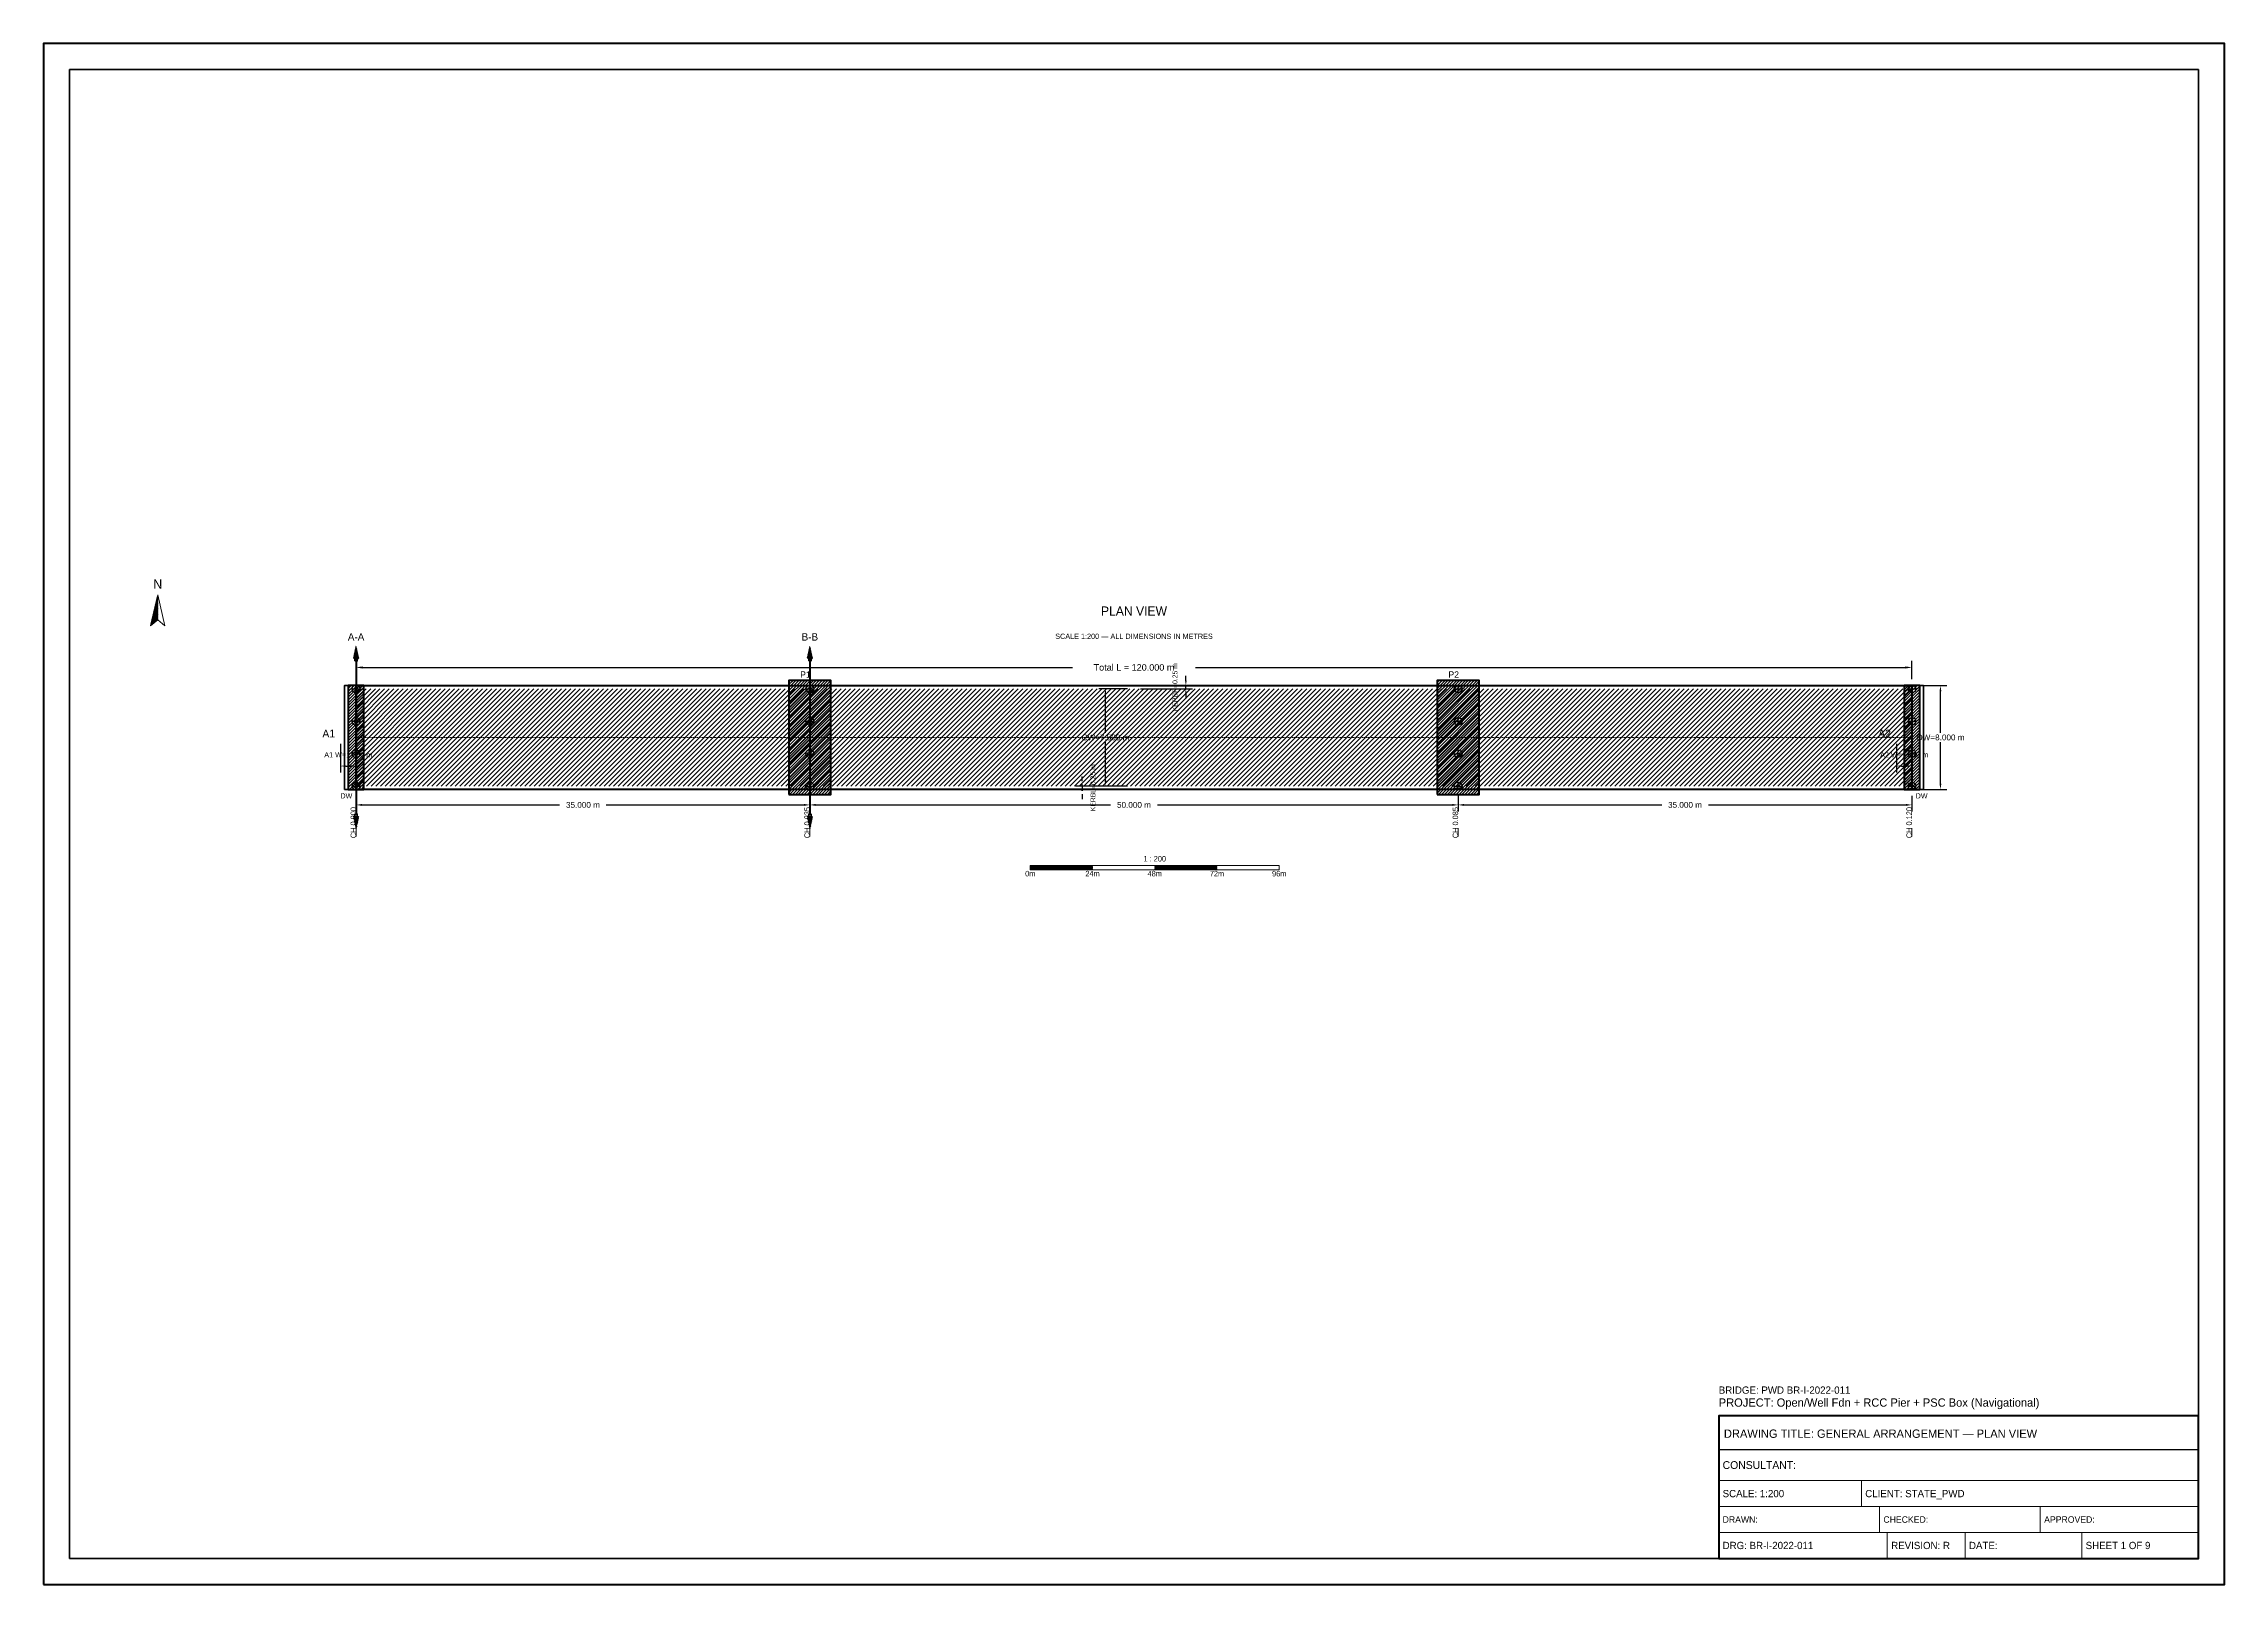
# Model space of a CAD drawing. Header units: metres. Extents: x 0 to 841, y 0 to 594.
import ezdxf
from ezdxf.enums import TextEntityAlignment as Align

# ---------------------------------------------------------------- set-up
doc = ezdxf.new("R2010")
doc.units = ezdxf.units.M
doc.linetypes.add('CENTER', pattern=[1.5, 0.75, -0.25, 0.25, -0.25])
doc.linetypes.add('DASHED', pattern=[0.5, 0.375, -0.125])
for name, color, linetype, lineweight in [('BORDER-INNER', 7, 'Continuous', 35), ('BORDER-OUTER', 7, 'Continuous', 70), ('CIVIL-CHAINAGE', 7, 'Continuous', 18), ('DIM-CHAINAGE', 3, 'Continuous', 18), ('DIM-LINEAR', 3, 'Continuous', 18), ('STRUC-CENTRE', 6, 'CENTER', 18), ('STRUC-HATCHING', 8, 'Continuous', 18), ('STRUC-OUTLINE', 1, 'Continuous', 50), ('STRUC-SECTION', 2, 'Continuous', 35), ('SUB-ABUT', 3, 'Continuous', 35), ('SUB-BEARING', 5, 'Continuous', 25), ('SUB-DIRT-WALL', 3, 'Continuous', 35), ('SUB-PIER', 2, 'Continuous', 35), ('SUPER-DECK', 2, 'Continuous', 50), ('SYM-NORTHARROW', 7, 'Continuous', 18), ('SYM-SCALE', 7, 'Continuous', 13), ('TEXT-GENERAL', 7, 'Continuous', 18), ('TEXT-HEADER', 7, 'Continuous', 25), ('TEXT-SPEC', 7, 'Continuous', 13), ('TEXT-TITLE', 7, 'Continuous', 25), ('TITLEBLK-BOX', 7, 'Continuous', 50), ('TITLEBLK-TEXT', 7, 'Continuous', 18)]:
    doc.layers.add(name, color=color, linetype=linetype, lineweight=lineweight)
doc.styles.add('BRIDGE_STD', font='Arial.ttf')
doc.dimstyles.new('pmb100', dxfattribs={"dimtxt": 2.5, "dimasz": 0.9375, "dimexe": 2.5, "dimexo": 2.5, "dimtad": 0, "dimtih": 1, "dimdec": 0, "dimtxsty": 'BRIDGE_STD', "dimcen": 2.5, "dimazin": 3, "dimtfac": 1, "dimtmove": 0, "dimatfit": 3})

msp = doc.modelspace()

# ---------------------------------------------------------------- hatches: boundary and pattern name
at = {"layer": 'STRUC-HATCHING'}
h = msp.add_hatch(dxfattribs=at)
h.set_pattern_fill('ANSI31', scale=0.4)
h.paths.add_polyline_path([(120.5, 307.75), (720.5, 307.75), (720.5, 345.25), (120.5, 345.25)])
at = {"layer": 'STRUC-SECTION'}
h = msp.add_hatch(dxfattribs=at)
h.set_pattern_fill('SOLID')
h.paths.add_polyline_path([(119.45, 356.95), (121.55, 356.95), (120.5, 361.75)])
h = msp.add_hatch(dxfattribs=at)
h.set_pattern_fill('SOLID')
h.paths.add_polyline_path([(294.45, 356.95), (296.55, 356.95), (295.5, 361.75)])
h = msp.add_hatch(dxfattribs=at)
h.set_pattern_fill('SOLID')
h.paths.add_polyline_path([(119.45, 296.05), (121.55, 296.05), (120.5, 291.25)])
h = msp.add_hatch(dxfattribs=at)
h.set_pattern_fill('SOLID')
h.paths.add_polyline_path([(294.45, 296.05), (296.55, 296.05), (295.5, 291.25)])
at = {"layer": 'SUB-ABUT'}
h = msp.add_hatch(dxfattribs=at)
h.set_pattern_fill('ANSI31', scale=0.25)
h.paths.add_polyline_path([(117.5, 306.5), (123.5, 306.5), (123.5, 346.5), (117.5, 346.5)])
h = msp.add_hatch(dxfattribs=at)
h.set_pattern_fill('ANSI31', scale=0.25)
h.paths.add_polyline_path([(717.5, 306.5), (723.5, 306.5), (723.5, 346.5), (717.5, 346.5)])
at = {"layer": 'SUB-PIER'}
h = msp.add_hatch(dxfattribs=at)
h.set_pattern_fill('ANSI31', scale=0.25)
h.paths.add_polyline_path([(287.375, 304.5), (303.625, 304.5), (303.625, 348.5), (287.375, 348.5)])
h = msp.add_hatch(dxfattribs=at)
h.set_pattern_fill('ANSI31', scale=0.25)
h.paths.add_polyline_path([(537.375, 304.5), (553.625, 304.5), (553.625, 348.5), (537.375, 348.5)])
at = {"layer": 'SYM-NORTHARROW'}
h = msp.add_hatch(dxfattribs=at)
h.set_pattern_fill('SOLID')
h.paths.add_polyline_path([(44, 381.5), (41.2, 369.5), (44, 371.9)])
at = {"layer": 'SYM-SCALE'}
h = msp.add_hatch(dxfattribs=at)
h.set_pattern_fill('SOLID')
h.paths.add_polyline_path([(380.5, 275.5), (404.5, 275.5), (404.5, 277.2), (380.5, 277.2)])
h = msp.add_hatch(dxfattribs=at)
h.set_pattern_fill('SOLID')
h.paths.add_polyline_path([(428.5, 275.5), (452.5, 275.5), (452.5, 277.2), (428.5, 277.2)])

# ---------------------------------------------------------------- linework, layer by layer
at = {"layer": 'BORDER-INNER'}
msp.add_lwpolyline([(10, 10), (831, 10), (831, 584), (10, 584), (10, 10)], dxfattribs=at)
at = {"layer": 'BORDER-OUTER'}
msp.add_lwpolyline([(0, 0), (841, 0), (841, 594), (0, 594), (0, 0)], dxfattribs=at)
at = {"layer": 'CIVIL-CHAINAGE'}
for p, q in [((120.5, 291.5), (120.5, 288.312)), ((295.5, 291.5), (295.5, 288.312)), ((545.5, 291.5), (545.5, 288.312)), ((720.5, 291.5), (720.5, 288.312))]:
    msp.add_line(p, q, dxfattribs=at)
at = {"layer": 'STRUC-CENTRE'}
msp.add_line((120.5, 326.5), (720.5, 326.5), dxfattribs=at)
at = {"layer": 'STRUC-OUTLINE', "lineweight": 50}
msp.add_lwpolyline([(120.5, 306.5), (120.5, 346.5), (720.5, 346.5), (720.5, 306.5), (120.5, 306.5)], dxfattribs=at)
at = {"layer": 'STRUC-SECTION', "color": 1, "linetype": 'DASHED', "lineweight": 50}
for p, q in [((120.5, 356.5), (120.5, 296.5)), ((295.5, 356.5), (295.5, 296.5))]:
    msp.add_line(p, q, dxfattribs=at)
at = {"layer": 'STRUC-SECTION', "color": 1}
for points in [[(120.05, 356.05), (120.95, 356.05), (120.95, 356.95), (120.05, 356.95), (120.05, 356.05)], [(295.05, 356.05), (295.95, 356.05), (295.95, 356.95), (295.05, 356.95), (295.05, 356.05)], [(120.05, 296.05), (120.95, 296.05), (120.95, 296.95), (120.05, 296.95), (120.05, 296.05)], [(295.05, 296.05), (295.95, 296.05), (295.95, 296.95), (295.05, 296.95), (295.05, 296.05)]]:
    msp.add_lwpolyline(points, dxfattribs=at)
at = {"layer": 'SUB-ABUT', "lineweight": 40}
for points in [[(117.5, 306.5), (123.5, 306.5), (123.5, 346.5), (117.5, 346.5), (117.5, 306.5)], [(717.5, 306.5), (723.5, 306.5), (723.5, 346.5), (717.5, 346.5), (717.5, 306.5)]]:
    msp.add_lwpolyline(points, dxfattribs=at)
at = {"layer": 'SUB-BEARING'}
for p, q in [((119, 345.25), (122, 345.25)), ((120.5, 343.75), (120.5, 346.75)), ((294, 345.25), (297, 345.25)), ((295.5, 343.75), (295.5, 346.75)), ((544, 345.25), (547, 345.25)), ((545.5, 343.75), (545.5, 346.75)), ((719, 345.25), (722, 345.25)), ((720.5, 343.75), (720.5, 346.75)), ((119, 332.75), (122, 332.75)), ((120.5, 331.25), (120.5, 334.25)), ((294, 332.75), (297, 332.75)), ((295.5, 331.25), (295.5, 334.25)), ((544, 332.75), (547, 332.75)), ((545.5, 331.25), (545.5, 334.25)), ((719, 332.75), (722, 332.75)), ((720.5, 331.25), (720.5, 334.25)), ((119, 320.25), (122, 320.25)), ((120.5, 318.75), (120.5, 321.75)), ((294, 320.25), (297, 320.25)), ((295.5, 318.75), (295.5, 321.75)), ((544, 320.25), (547, 320.25)), ((545.5, 318.75), (545.5, 321.75)), ((719, 320.25), (722, 320.25)), ((720.5, 318.75), (720.5, 321.75)), ((119, 307.75), (122, 307.75)), ((120.5, 306.25), (120.5, 309.25)), ((294, 307.75), (297, 307.75)), ((295.5, 306.25), (295.5, 309.25)), ((544, 307.75), (547, 307.75)), ((545.5, 306.25), (545.5, 309.25)), ((719, 307.75), (722, 307.75)), ((720.5, 306.25), (720.5, 309.25))]:
    msp.add_line(p, q, dxfattribs=at)
for centre in [(120.5, 345.25), (295.5, 345.25), (545.5, 345.25), (720.5, 345.25), (120.5, 332.75), (295.5, 332.75), (545.5, 332.75), (720.5, 332.75), (120.5, 320.25), (295.5, 320.25), (545.5, 320.25), (720.5, 320.25), (120.5, 307.75), (295.5, 307.75), (545.5, 307.75), (720.5, 307.75)]:
    msp.add_circle(centre, 1.5, dxfattribs=at)
at = {"layer": 'SUB-DIRT-WALL', "lineweight": 35}
for points in [[(116, 306.5), (117.5, 306.5), (117.5, 346.5), (116, 346.5), (116, 306.5)], [(723.5, 306.5), (725, 306.5), (725, 346.5), (723.5, 346.5), (723.5, 306.5)]]:
    msp.add_lwpolyline(points, dxfattribs=at)
at = {"layer": 'SUB-PIER', "lineweight": 40}
for points in [[(287.375, 304.5), (303.625, 304.5), (303.625, 348.5), (287.375, 348.5), (287.375, 304.5)], [(537.375, 304.5), (553.625, 304.5), (553.625, 348.5), (537.375, 348.5), (537.375, 304.5)]]:
    msp.add_lwpolyline(points, dxfattribs=at)
at = {"layer": 'SUPER-DECK', "lineweight": 30}
msp.add_lwpolyline([(120.5, 306.5), (120.5, 346.5), (720.5, 346.5), (720.5, 306.5), (120.5, 306.5)], dxfattribs=at)
at = {"layer": 'SYM-NORTHARROW'}
msp.add_lwpolyline([(44, 381.5), (41.2, 369.5), (44, 371.9), (46.8, 369.5), (44, 381.5)], dxfattribs=at)
at = {"layer": 'SYM-SCALE'}
msp.add_lwpolyline([(380.5, 275.5), (476.5, 275.5), (476.5, 277.2), (380.5, 277.2), (380.5, 275.5)], dxfattribs=at)
at = {"layer": 'TITLEBLK-BOX', "lineweight": 50}
msp.add_lwpolyline([(646, 10), (831, 10), (831, 65), (646, 65), (646, 10)], dxfattribs=at)
at = {"layer": 'TITLEBLK-BOX', "lineweight": 30}
msp.add_lwpolyline([(646, 52), (831, 52), (831, 65), (646, 65), (646, 52)], dxfattribs=at)
at = {"layer": 'TITLEBLK-BOX', "lineweight": 18}
for points in [[(646, 40), (831, 40), (831, 52), (646, 52), (646, 40)], [(646, 30), (701, 30), (701, 40), (646, 40), (646, 30)], [(701, 30), (831, 30), (831, 40), (701, 40), (701, 30)], [(646, 20), (708, 20), (708, 30), (646, 30), (646, 20)], [(708, 20), (770, 20), (770, 30), (708, 30), (708, 20)], [(770, 20), (831, 20), (831, 30), (770, 30), (770, 20)], [(646, 10), (711, 10), (711, 20), (646, 20), (646, 10)], [(711, 10), (741, 10), (741, 20), (711, 20), (711, 10)], [(741, 10), (786, 10), (786, 20), (741, 20), (741, 10)], [(786, 10), (831, 10), (831, 20), (786, 20), (786, 10)]]:
    msp.add_lwpolyline(points, dxfattribs=at)

# ---------------------------------------------------------------- texts
at = {"layer": 'DIM-CHAINAGE'}
for s, p in [('CH 0.000', (120.5, 287.675)), ('CH 0.035', (295.5, 287.675)), ('CH 0.085', (545.5, 287.675)), ('CH 0.120', (720.5, 287.675))]:
    msp.add_text(s, height=2.125, rotation=90, dxfattribs=at).set_placement(p)
at = {"layer": 'SYM-NORTHARROW'}
msp.add_text('N', height=3.6, dxfattribs=at).set_placement((44, 383.9), align=Align.CENTER)
at = {"layer": 'TEXT-GENERAL'}
for s, height, p in [('P1', 2.5, (291.75, 349.5)), ('P2', 2.5, (541.75, 349.5)), ('A1', 3, (107.5, 326.5)), ('A2', 3, (707.5, 326.5))]:
    msp.add_text(s, height=height, dxfattribs=at).set_placement(p)
for s, p in [('1 : 200', (428.5, 278.688)), ('0m', (380.5, 272.95)), ('24m', (404.5, 272.95)), ('48m', (428.5, 272.95)), ('72m', (452.5, 272.95)), ('96m', (476.5, 272.95))]:
    msp.add_text(s, height=2.125, dxfattribs=at).set_placement(p, align=Align.CENTER)
at = {"layer": 'TEXT-HEADER'}
msp.add_text('PLAN VIEW', height=3.5, dxfattribs=at).set_placement((420.5, 373.5), align=Align.CENTER)
at = {"layer": 'TEXT-HEADER', "color": 1}
for s, p in [('A-A', (120.5, 363.85)), ('B-B', (295.5, 363.85))]:
    msp.add_text(s, height=2.85, dxfattribs=at).set_placement(p, align=Align.CENTER)
at = {"layer": 'TEXT-SPEC', "color": 8}
msp.add_text('SCALE 1:200 — ALL DIMENSIONS IN METRES', height=2.025, dxfattribs=at).set_placement((420.5, 364.5), align=Align.CENTER)
at = {"layer": 'TEXT-SPEC'}
for p in [(116.75, 303), (724.25, 303)]:
    msp.add_text('DW', height=2, dxfattribs=at).set_placement(p, align=Align.CENTER)
at = {"layer": 'TEXT-TITLE'}
for s, p in [('PROJECT: Open/Well Fdn + RCC Pier + PSC Box (Navigational)', (646, 68.5)), ('DRAWING TITLE: GENERAL ARRANGEMENT — PLAN VIEW', (648, 56.5))]:
    msp.add_text(s, height=3.2, dxfattribs=at).set_placement(p)
at = {"layer": 'TITLEBLK-TEXT'}
for s, height, p in [('BRIDGE: PWD BR-I-2022-011', 2.8, (646, 73.5)), ('CONSULTANT: ', 3, (647.5, 44.5)), ('SCALE: 1:200', 2.8, (647.5, 33.6)), ('CLIENT: STATE_PWD', 2.8, (702.5, 33.6)), ('DRAWN: ', 2.5, (647.5, 23.75)), ('CHECKED: ', 2.5, (709.5, 23.75)), ('APPROVED: ', 2.5, (771.5, 23.75)), ('DRG: BR-I-2022-011', 2.8, (647.5, 13.6)), ('REVISION: R', 2.8, (712.5, 13.6)), ('DATE: ', 2.8, (742.5, 13.6)), ('SHEET 1 OF 9', 2.8, (787.5, 13.6))]:
    msp.add_text(s, height=height, dxfattribs=at).set_placement(p)

# ---------------------------------------------------------------- dimensions: what is measured, and where the dimension line sits
at = {"layer": 'DIM-LINEAR'}
for base, p1, p2, text, override in [((120.5, 353.5), (120.5, 346.5), (720.5, 346.5), 'Total L = 120.000 m', {"dimtxt": 2.5, "dimasz": 2.5, "dimgap": 1, "dimclrt": 3}), ((114.5, 315.5), (114.5, 326.5), (120.5, 326.5), 'A1 W=1.200 m', {"dimtxt": 2, "dimasz": 2, "dimgap": 0.8, "dimclrt": 3}), ((714.5, 315.5), (714.5, 326.5), (720.5, 326.5), 'A2 W=1.200 m', {"dimtxt": 2, "dimasz": 2, "dimgap": 0.8, "dimclrt": 3}), ((120.5, 300.5), (120.5, 306.5), (295.5, 306.5), '35.000 m', {"dimtxt": 2.25, "dimasz": 2.25, "dimgap": 0.9, "dimclrt": 3}), ((295.5, 300.5), (295.5, 306.5), (545.5, 306.5), '50.000 m', {"dimtxt": 2.25, "dimasz": 2.25, "dimgap": 0.9, "dimclrt": 3}), ((545.5, 300.5), (545.5, 306.5), (720.5, 306.5), '35.000 m', {"dimtxt": 2.25, "dimasz": 2.25, "dimgap": 0.9, "dimclrt": 3})]:
    msp.add_linear_dim(base=base, p1=p1, p2=p2, text=text, dimstyle='pmb100', override=override, dxfattribs=at).render()
for base, p1, p2, text, override in [((440.5, 345.25), (420.5, 345.25), (420.5, 346.5), 'KERBR=0.25 m', {"dimtxt": 1.875, "dimasz": 1.875, "dimgap": 0.75, "dimclrt": 3}), ((409.5, 307.75), (420.5, 307.75), (420.5, 345.25), 'CW=7.500 m', {"dimtxt": 2.25, "dimasz": 2.25, "dimgap": 0.9, "dimclrt": 3}), ((731.5, 306.5), (720.5, 306.5), (720.5, 346.5), 'OW=8.000 m', {"dimtxt": 2.25, "dimasz": 2.25, "dimgap": 0.9, "dimclrt": 3}), ((400.5, 307.75), (420.5, 307.75), (420.5, 306.5), 'KERBL=0.25 m', {"dimtxt": 1.875, "dimasz": 1.875, "dimgap": 0.75, "dimclrt": 3})]:
    msp.add_linear_dim(base=base, p1=p1, p2=p2, angle=90, text=text, dimstyle='pmb100', override=override, dxfattribs=at).render()

doc.saveas('drawing.dxf')
